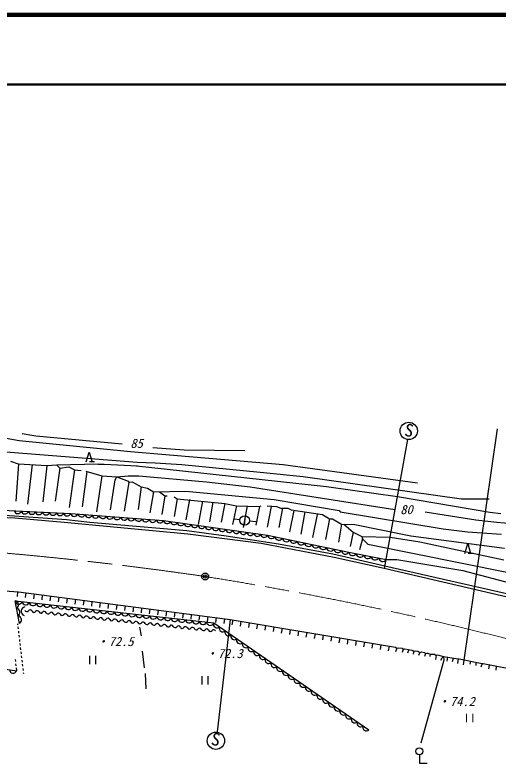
# Model space of a CAD drawing. Units: millimetres, scale not verified. Extents: x 40000 to 680000, y 20000 to 380000.
# Drawn here: x 437989 to 507432, y 272447 to 380000 of the extents above; entities that cross this region are included whole.
import ezdxf
from ezdxf.enums import TextEntityAlignment as Align

# ---------------------------------------------------------------- set-up
doc = ezdxf.new("R2010")
doc.units = ezdxf.units.MM
doc.header["$LTSCALE"] = 1000
doc.header["$PDMODE"] = 32
doc.header["$PDSIZE"] = 500
doc.linetypes.add('CHAIN', pattern=[18.5, 12, -1.5, 3.5, -1.5])
for name, color, linetype, lineweight in [('M-BGD', 7, 'Continuous', 25), ('M-BMK', 2, 'CHAIN', 13), ('M-BMK-SRVR', 3, 'Continuous', 25), ('M-STR-HTXT', 7, 'Continuous', 13), ('M-STR-STRC', 7, 'Continuous', 25), ('M-TTL', 2, 'Continuous', 140), ('M-TTL-LINE', 7, 'Continuous', 50)]:
    doc.layers.add(name, color=color, linetype=linetype, lineweight=lineweight)
doc.styles.add('ＭＳ ゴシック', font='')
doc.styles.get('ＭＳ ゴシック').set_extended_font_data('MS Gothic')

msp = doc.modelspace()

# ---------------------------------------------------------------- linework, layer by layer
at = {"layer": 'M-BGD'}
for p, q in [((439023, 319843), (440970, 319504)), ((440970, 319504), (453416, 318319)), ((507283, 320482), (502438, 286569)), ((435636, 319335), (438600, 318827)), ((438600, 318827), (454602, 317218)), ((494405, 318960), (491082, 300393)), ((434959, 317303), (455533, 315694)), ((457819, 317811), (462306, 317472)), ((462306, 317472), (471027, 317387)), ((454602, 317218), (476530, 315355)), ((438515, 315440), (437414, 315779)), ((438515, 315440), (438092, 310106)), ((442579, 315186), (438515, 315440)), ((440462, 315355), (439785, 309683)), ((442579, 315186), (441986, 310021)), ((444018, 315271), (442579, 315186)), ((449945, 315440), (444018, 315271)), ((444018, 315271), (444442, 314847)), ((449945, 315440), (450792, 315440)), ((450792, 315440), (455626, 315158)), ((455448, 315186), (482796, 312223)), ((455533, 315694), (458158, 315609)), ((458158, 315609), (461968, 315355)), ((461968, 315355), (473228, 314255)), ((476530, 315355), (495834, 312731)), ((444442, 314847), (443764, 310106)), ((444442, 314847), (445712, 315017)), ((445712, 315017), (446558, 314593)), ((446558, 314593), (445796, 309175)), ((446558, 314593), (447490, 314509)), ((448336, 314339), (447659, 309259)), ((448167, 314424), (450453, 313747)), ((473228, 314255), (479409, 313662)), ((450453, 313747), (449691, 308582)), ((450453, 313747), (452654, 313577)), ((451723, 308836), (452400, 313154)), ((452400, 313154), (452654, 313577)), ((452654, 313577), (454263, 313747)), ((452654, 313577), (454263, 312985)), ((454263, 313747), (455787, 313747)), ((454263, 312985), (454348, 312815)), ((455787, 313747), (465524, 312900)), ((479409, 313662), (502184, 310445)), ((454348, 312815), (453670, 308667)), ((454348, 312815), (454856, 312900)), ((454856, 312900), (456126, 312138)), ((456126, 312138), (455702, 308921)), ((456126, 312138), (457057, 311969)), ((457057, 311969), (457904, 311461)), ((465524, 312900), (471789, 312138)), ((471789, 312138), (492617, 308921)), ((482796, 312223), (492956, 310783)), ((457904, 311461), (457396, 308413)), ((457904, 311461), (462560, 311545)), ((458750, 311461), (459512, 310868)), ((459512, 310868), (459089, 308159)), ((459512, 310868), (459851, 310868)), ((462560, 311545), (475260, 310360)), ((460867, 310699), (461290, 310445)), ((461290, 310445), (460867, 307905)), ((461290, 310445), (468148, 309767)), ((463068, 310360), (462560, 307397)), ((464931, 310106), (464338, 306719)), ((466455, 309937), (465947, 307143)), ((468148, 309767), (467640, 307058)), ((468148, 309767), (469842, 309429)), ((475260, 310360), (484574, 308751)), ((492956, 310783), (506248, 308497)), ((502184, 310445), (506164, 310445)), ((469842, 309429), (469249, 306719)), ((469842, 309429), (473144, 309344)), ((471366, 309429), (470773, 306296)), ((473144, 309344), (472636, 306635)), ((473144, 309344), (473398, 309429)), ((474244, 309429), (475599, 309344)), ((474837, 309344), (474244, 306381)), ((475599, 309344), (476192, 309090)), ((476446, 309090), (475938, 306296)), ((476192, 309090), (477208, 309090)), ((477208, 309090), (477716, 308836)), ((478054, 308751), (477462, 305703)), ((477716, 308836), (482203, 308159)), ((484574, 308751), (484743, 308582)), ((471098, 308002), (470925, 306647)), ((479663, 308582), (479070, 305365)), ((481441, 308159), (480764, 304857)), ((482203, 308159), (483219, 307566)), ((484743, 308582), (499560, 306127)), ((496935, 308582), (504216, 307397)), ((506248, 308497), (507857, 308328)), ((469436, 307566), (470342, 307449)), ((471710, 307270), (472616, 307153)), ((483219, 307566), (482626, 304603)), ((483219, 307566), (483642, 307566)), ((483642, 307566), (484912, 306804)), ((484912, 306804), (484489, 304179)), ((484912, 306804), (486860, 306719)), ((485251, 306804), (486606, 305619)), ((486860, 306719), (494903, 305111)), ((504216, 307397), (507264, 307058)), ((507264, 307058), (509466, 306889)), ((486606, 305619), (486182, 303587)), ((486606, 305619), (487876, 305026)), ((499560, 306127), (503031, 305703)), ((503031, 305703), (507942, 305365)), ((487960, 304687), (487537, 303079)), ((487876, 305026), (491940, 304941)), ((487876, 305026), (487960, 304687)), ((487960, 304687), (488722, 303925)), ((491940, 304941), (496173, 304264)), ((494903, 305111), (508365, 303333)), ((488722, 303925), (508958, 299861)), ((496173, 304264), (508280, 301639)), ((491347, 301724), (492871, 301724)), ((492871, 301724), (502354, 300115)), ((517139, 294318), (491082, 300393)), ((502354, 300115), (511921, 297575)), ((438350, 297066), (438300, 296367)), ((439541, 296919), (439450, 296225)), ((440730, 296764), (440640, 296070)), ((441920, 296609), (441830, 295915)), ((443110, 296454), (443020, 295760)), ((444300, 296298), (444210, 295604)), ((445490, 296143), (445400, 295449)), ((446680, 295988), (446589, 295294)), ((447870, 295833), (447779, 295139)), ((449060, 295678), (448969, 294983)), ((450250, 295522), (450159, 294828)), ((451440, 295367), (451349, 294673)), ((452630, 295212), (452539, 294518)), ((453820, 295057), (453729, 294362)), ((455009, 294901), (454919, 294207)), ((456199, 294746), (456109, 294052)), ((457389, 294591), (457299, 293897)), ((458579, 294436), (458489, 293742)), ((459769, 294280), (459679, 293586)), ((460959, 294125), (460869, 293431)), ((462149, 293970), (462058, 293276)), ((463339, 293815), (463248, 293121)), ((464529, 293660), (464438, 292965)), ((465719, 293504), (465628, 292810)), ((466909, 293349), (466818, 292655)), ((468910, 293088), (467048, 276917)), ((468099, 293194), (468008, 292500)), ((469286, 293025), (469171, 292335)), ((470470, 292826), (470354, 292136)), ((471653, 292628), (471537, 291937)), ((438354, 292479), (438373, 292317)), ((438408, 292019), (438443, 291721)), ((455872, 291987), (456126, 290717)), ((472837, 292429), (472721, 291738)), ((474020, 292230), (473904, 291540)), ((475204, 292031), (475088, 291341)), ((476387, 291833), (476271, 291142)), ((477570, 291634), (477455, 290944)), ((438479, 291423), (438514, 291125)), ((438549, 290827), (438584, 290529)), ((478754, 291435), (478638, 290745)), ((479937, 291237), (479821, 290546)), ((481121, 291038), (481005, 290348)), ((482304, 290839), (482188, 290149)), ((483488, 290641), (483372, 289950)), ((484671, 290442), (484555, 289752)), ((438619, 290231), (438654, 289933)), ((438689, 289636), (438724, 289338)), ((485855, 290243), (485739, 289553)), ((487038, 290045), (486922, 289354)), ((488221, 289846), (488106, 289156)), ((489405, 289647), (489289, 288957)), ((490588, 289449), (490472, 288758)), ((438759, 289040), (438794, 288742)), ((438830, 288444), (438865, 288146)), ((456295, 288516), (456549, 286145)), ((491772, 289250), (491656, 288560)), ((492109, 289193), (492702, 289109)), ((492702, 289109), (492871, 288939)), ((492871, 288939), (492702, 288431)), ((492871, 288939), (493125, 289024)), ((493125, 289024), (493633, 288939)), ((493633, 288939), (493802, 288770)), ((493802, 288770), (493633, 288347)), ((493802, 288770), (494056, 288855)), ((494056, 288855), (495072, 288685)), ((494596, 288765), (494395, 288262)), ((495072, 288685), (495326, 288516)), ((495326, 288516), (495242, 288093)), ((495326, 288516), (495496, 288601)), ((495496, 288601), (495919, 288516)), ((495919, 288516), (496173, 288347)), ((496173, 288347), (496004, 287923)), ((496173, 288347), (496427, 288431)), ((496427, 288431), (496850, 288347)), ((496850, 288347), (497020, 288177)), ((497020, 288177), (497189, 288262)), ((497189, 288262), (497358, 288262)), ((497358, 288262), (497697, 288093)), ((438013, 287320), (438046, 287022)), ((438900, 287848), (438935, 287550)), ((438970, 287252), (439005, 286954)), ((448701, 287859), (448701, 286659)), ((449601, 286659), (449601, 287859)), ((499644, 287246), (496342, 275308)), ((497020, 288177), (496850, 287754)), ((497697, 288093), (497612, 287754)), ((497697, 288093), (498290, 288093)), ((498290, 288093), (498544, 287923)), ((498544, 287923), (498459, 287331)), ((498544, 287923), (498713, 288008)), ((498713, 288008), (499569, 287784)), ((499221, 287246), (499390, 287585)), ((499390, 287585), (499569, 287784)), ((499569, 287784), (499644, 287246)), ((499569, 287784), (501718, 287451)), ((500152, 287669), (500068, 287077)), ((500999, 287500), (500830, 286992)), ((501718, 287451), (501592, 286738)), ((501718, 287451), (501846, 287415)), ((501846, 287415), (505169, 286781)), ((438079, 286723), (438111, 286425)), ((438144, 286127), (438192, 285689)), ((439040, 286656), (439075, 286358)), ((503454, 287077), (503370, 286653)), ((504216, 286907), (504216, 286484)), ((505169, 286781), (504978, 286230)), ((505169, 286781), (505317, 286738)), ((505317, 286738), (511921, 285468)), ((506164, 286484), (506079, 285976)), ((507180, 286315), (507095, 285807)), ((439110, 286060), (439145, 285762)), ((439181, 285464), (439200, 285302)), ((456718, 285299), (456803, 283097)), ((464874, 284926), (464874, 283726)), ((465774, 283726), (465774, 284926)), ((496120, 273632), (496120, 272447)), ((496120, 272447), (497221, 272447))]:
    msp.add_line(p, q, dxfattribs=at)
for points in [[(407490, 310197), (446004, 308343), (459333, 307336), (474309, 305223), (485973, 302774), (491347, 301724)], [(366626, 309005), (379756, 309175), (395585, 309582), (404599, 309540), (408403, 309411), (429686, 308555), (445414, 307485), (448775, 307077), (462686, 305896), (468338, 305106), (475851, 303948), (483680, 302526), (491156, 300811), (513714, 295655), (517443, 294738)], [(491082, 300393), (483887, 302013), (473390, 304014), (462841, 305348), (445042, 307034), (437966, 307633), (430470, 307966), (414690, 308725), (402406, 309103), (395589, 309090), (376031, 308582)], [(382042, 299438), (402394, 299635), (427678, 297829), (438505, 297054), (468910, 293088), (492109, 289193)], [(395300, 298116), (395090, 292376), (438192, 285689)], [(438630, 292518), (437998, 295757), (466559, 292584), (488854, 277207)]]:
    msp.add_lwpolyline(points, dxfattribs=at)
for centre, radius in [((494602, 320195), 1250), ((471013, 307324), 683), ((466872, 275656), 1250), ((496120, 274132), 500)]:
    msp.add_circle(centre, radius, dxfattribs=at)
for centre, radius, start, end in [((438408, 308831), 522, 190.73883, 343.74899), ((439422, 308782), 522, 190.73883, 343.74899), ((440435, 308733), 522, 190.73883, 343.74899), ((441449, 308684), 522, 190.73883, 343.74899), ((442462, 308635), 522, 190.73883, 343.74899), ((443476, 308587), 522, 190.73883, 343.74899), ((444490, 308538), 522, 190.73883, 343.74899), ((445503, 308489), 522, 190.73883, 343.74899), ((446526, 308434), 530, 189.91298, 341.44541), ((447552, 308357), 530, 189.91298, 341.44541), ((448577, 308279), 530, 189.91298, 341.44541), ((449602, 308202), 530, 189.91298, 341.44541), ((450628, 308124), 530, 189.91298, 341.44541), ((451653, 308047), 530, 189.91298, 341.44541), ((452679, 307969), 530, 189.91298, 341.44541), ((453704, 307892), 530, 189.91298, 341.44541), ((454729, 307815), 530, 189.91298, 341.44541), ((455755, 307737), 530, 189.91298, 341.44541), ((456780, 307660), 530, 189.91298, 341.44541), ((457805, 307582), 530, 189.91298, 341.44541), ((458831, 307505), 530, 189.91298, 341.44541), ((459849, 307382), 518, 185.10688, 338.83041), ((460847, 307241), 518, 185.10688, 338.83041), ((461846, 307100), 518, 185.10688, 338.83041), ((462844, 306959), 518, 185.10688, 338.83041), ((463842, 306818), 518, 185.10688, 338.83041), ((464841, 306678), 518, 185.10688, 338.83041), ((465839, 306537), 518, 185.10688, 338.83041), ((466837, 306396), 518, 185.10688, 338.83041), ((467836, 306255), 518, 185.10688, 338.83041), ((468834, 306114), 518, 185.10688, 338.83041), ((469833, 305973), 518, 185.10688, 338.83041), ((470831, 305832), 518, 185.10688, 338.83041), ((471829, 305692), 518, 185.10688, 338.83041), ((472828, 305551), 518, 185.10688, 338.83041), ((473826, 305410), 518, 185.10688, 338.83041), ((474873, 305275), 567, 185.26309, 331.02479), ((475933, 305052), 567, 185.26309, 331.02479), ((476994, 304830), 567, 185.26309, 331.02479), ((478054, 304607), 567, 185.26309, 331.02479), ((479115, 304384), 567, 185.26309, 331.02479), ((480175, 304162), 567, 185.26309, 331.02479), ((481235, 303939), 567, 185.26309, 331.02479), ((482296, 303717), 567, 185.26309, 331.02479), ((483356, 303494), 567, 185.26309, 331.02479), ((484416, 303271), 567, 185.26309, 331.02479), ((485477, 303049), 567, 185.26309, 331.02479), ((486544, 302841), 575, 186.64857, 331.23766), ((487619, 302631), 575, 186.64857, 331.23766), ((488693, 302421), 575, 186.64857, 331.23766), ((489768, 302211), 575, 186.64857, 331.23766), ((490843, 302001), 575, 186.64857, 331.23766), ((437928, 295183), 578, 298.9805, 83.10138), ((438522, 295828), 529, 187.78978, 339.53273), ((439546, 294259), 658, 101.0244, 247.2364), ((439542, 295715), 529, 187.78978, 339.53273), ((440562, 295602), 529, 187.78978, 339.53273), ((441582, 295488), 529, 187.78978, 339.53273), ((442602, 295375), 529, 187.78978, 339.53273), ((443622, 295262), 529, 187.78978, 339.53273), ((444642, 295148), 529, 187.78978, 339.53273), ((445662, 295035), 529, 187.78978, 339.53273), ((446682, 294922), 529, 187.78978, 339.53273), ((447702, 294808), 529, 187.78978, 339.53273), ((438139, 294103), 578, 298.9805, 83.10138), ((439693, 294501), 292, 202.98725, 324.73317), ((440171, 294164), 292, 22.98725, 144.73317), ((440709, 294392), 292, 202.98725, 324.73317), ((441186, 294055), 292, 22.98725, 144.73317), ((441724, 294283), 292, 202.98725, 324.73317), ((442201, 293946), 292, 22.98725, 144.73317), ((442739, 294174), 292, 202.98725, 324.73317), ((443217, 293836), 292, 22.98725, 144.73317), ((443755, 294065), 292, 202.98725, 324.73317), ((444232, 293727), 292, 22.98725, 144.73317), ((444770, 293955), 292, 202.98725, 324.73317), ((445247, 293618), 292, 22.98725, 144.73317), ((445785, 293846), 292, 202.98725, 324.73317), ((446263, 293509), 292, 22.98725, 144.73317), ((446801, 293737), 292, 202.98725, 324.73317), ((447278, 293399), 292, 22.98725, 144.73317), ((448722, 294695), 529, 187.78978, 339.53273), ((449742, 294582), 529, 187.78978, 339.53273), ((450762, 294469), 529, 187.78978, 339.53273), ((451783, 294355), 529, 187.78978, 339.53273), ((452803, 294242), 529, 187.78978, 339.53273), ((453823, 294129), 529, 187.78978, 339.53273), ((454843, 294015), 529, 187.78978, 339.53273), ((455863, 293902), 529, 187.78978, 339.53273), ((456883, 293789), 529, 187.78978, 339.53273), ((438349, 293024), 578, 298.9805, 83.10138), ((447816, 293628), 292, 202.98725, 324.73317), ((448293, 293290), 292, 22.98725, 144.73317), ((448831, 293519), 292, 202.98725, 324.73317), ((449309, 293181), 292, 22.98725, 144.73317), ((449847, 293409), 292, 202.98725, 324.73317), ((450324, 293072), 292, 22.98725, 144.73317), ((450862, 293300), 292, 202.98725, 324.73317), ((451339, 292963), 292, 22.98725, 144.73317), ((451877, 293191), 292, 202.98725, 324.73317), ((452355, 292853), 292, 22.98725, 144.73317), ((452893, 293082), 292, 202.98725, 324.73317), ((453370, 292744), 292, 22.98725, 144.73317), ((453908, 292972), 292, 202.98725, 324.73317), ((454385, 292635), 292, 22.98725, 144.73317), ((454923, 292863), 292, 202.98725, 324.73317), ((455401, 292526), 292, 22.98725, 144.73317), ((455939, 292754), 292, 202.98725, 324.73317), ((456416, 292416), 292, 22.98725, 144.73317), ((457431, 292307), 292, 22.98725, 144.73317), ((457903, 293675), 529, 187.78978, 339.53273), ((458923, 293562), 529, 187.78978, 339.53273), ((459943, 293449), 529, 187.78978, 339.53273), ((460963, 293335), 529, 187.78978, 339.53273), ((461983, 293222), 529, 187.78978, 339.53273), ((463003, 293109), 529, 187.78978, 339.53273), ((464023, 292995), 529, 187.78978, 339.53273), ((465043, 292882), 529, 187.78978, 339.53273), ((466063, 292769), 529, 187.78978, 339.53273), ((467037, 292393), 514, 158.25857, 312.55369), ((456954, 292645), 292, 202.98725, 324.73317), ((457969, 292536), 292, 202.98725, 324.73317), ((458447, 292198), 292, 22.98725, 144.73317), ((458985, 292426), 292, 202.98725, 324.73317), ((459462, 292089), 292, 22.98725, 144.73317), ((460000, 292317), 292, 202.98725, 324.73317), ((460477, 291980), 292, 22.98725, 144.73317), ((461015, 292208), 292, 202.98725, 324.73317), ((461493, 291870), 292, 22.98725, 144.73317), ((462031, 292099), 292, 202.98725, 324.73317), ((462508, 291761), 292, 22.98725, 144.73317), ((463046, 291989), 292, 202.98725, 324.73317), ((463523, 291652), 292, 22.98725, 144.73317), ((464061, 291880), 292, 202.98725, 324.73317), ((464539, 291543), 292, 22.98725, 144.73317), ((465077, 291771), 292, 202.98725, 324.73317), ((465554, 291433), 292, 22.98725, 144.73317), ((466092, 291662), 292, 202.98725, 324.73317), ((466569, 291324), 292, 22.98725, 144.73317), ((467863, 291824), 514, 158.25857, 312.55369), ((468688, 291254), 514, 158.25857, 312.55369), ((469514, 290685), 514, 158.25857, 312.55369), ((470340, 290115), 514, 158.25857, 312.55369), ((471166, 289546), 514, 158.25857, 312.55369), ((471991, 288976), 514, 158.25857, 312.55369), ((472817, 288407), 514, 158.25857, 312.55369), ((473643, 287837), 514, 158.25857, 312.55369), ((474468, 287268), 514, 158.25857, 312.55369), ((475294, 286698), 514, 158.25857, 312.55369), ((476120, 286129), 514, 158.25857, 312.55369), ((437709, 285887), 522, 184.65678, 337.70364), ((476946, 285559), 514, 158.25857, 312.55369), ((477771, 284990), 514, 158.25857, 312.55369), ((478597, 284420), 514, 158.25857, 312.55369), ((479423, 283851), 514, 158.25857, 312.55369), ((480249, 283281), 514, 158.25857, 312.55369), ((481074, 282712), 514, 158.25857, 312.55369), ((481900, 282142), 514, 158.25857, 312.55369), ((482726, 281573), 514, 158.25857, 312.55369), ((483552, 281003), 514, 158.25857, 312.55369), ((484377, 280434), 514, 158.25857, 312.55369), ((485203, 279864), 514, 158.25857, 312.55369), ((486029, 279295), 514, 158.25857, 312.55369), ((486854, 278725), 514, 158.25857, 312.55369), ((487680, 278156), 514, 158.25857, 312.55369), ((488506, 277586), 514, 158.25857, 312.55369)]:
    msp.add_arc(centre, radius, start, end, dxfattribs=at)
at = {"layer": 'M-BMK'}
for centre, radius, start, end in [((392291, -199838), 504419, 81.67464, 88.99819), ((390244, -174115), 479298, 69.06598, 80.98729)]:
    msp.add_arc(centre, radius, start, end, dxfattribs=at)
at = {"layer": 'M-BMK-SRVR'}
msp.add_circle((465328, 299266), 500, dxfattribs=at)
msp.add_point((465328, 299266), dxfattribs=at)
at = {"layer": 'M-STR-HTXT'}
for p, q in [((502908, 279506), (502908, 278306)), ((503808, 278306), (503808, 279506))]:
    msp.add_line(p, q, dxfattribs=at)
at = {"layer": 'M-STR-STRC'}
for p, q in [((448232, 315745), (448652, 317145)), ((448652, 317145), (449072, 315745)), ((449422, 315745), (448722, 315745)), ((502646, 302587), (503066, 303987)), ((503066, 303987), (503486, 302587)), ((503836, 302587), (503136, 302587))]:
    msp.add_line(p, q, dxfattribs=at)
at = {"layer": 'M-TTL'}
msp.add_line((680000, 380000), (40000, 380000), dxfattribs=at)
at = {"layer": 'M-TTL-LINE'}
msp.add_line((40000, 370000), (680000, 370000), dxfattribs=at)

# ---------------------------------------------------------------- texts
at = {"layer": 'M-BGD', "style": 'ＭＳ ゴシック'}
for rotation, p in [(349.539, (493775, 318962)), (348.964, (465971, 274551))]:
    msp.add_text('S', height=1833, rotation=rotation, dxfattribs=at).set_placement(p, align=Align.BOTTOM_LEFT)
at = {"layer": 'M-BGD', "style": 'ＭＳ ゴシック', "oblique": 15}
for s, p in [('85', (454584, 317361)), ('80', (493385, 307834)), ('・72.5', (449657, 288865)), ('・72.3', (465346, 287138))]:
    msp.add_text(s, height=1320, dxfattribs=at).set_placement(p, align=Align.BOTTOM_LEFT)
at = {"layer": 'M-STR-HTXT', "style": 'ＭＳ ゴシック', "oblique": 15}
msp.add_text('・74.2', height=1320, dxfattribs=at).set_placement((498715, 280241), align=Align.BOTTOM_LEFT)

doc.saveas('drawing.dxf')
